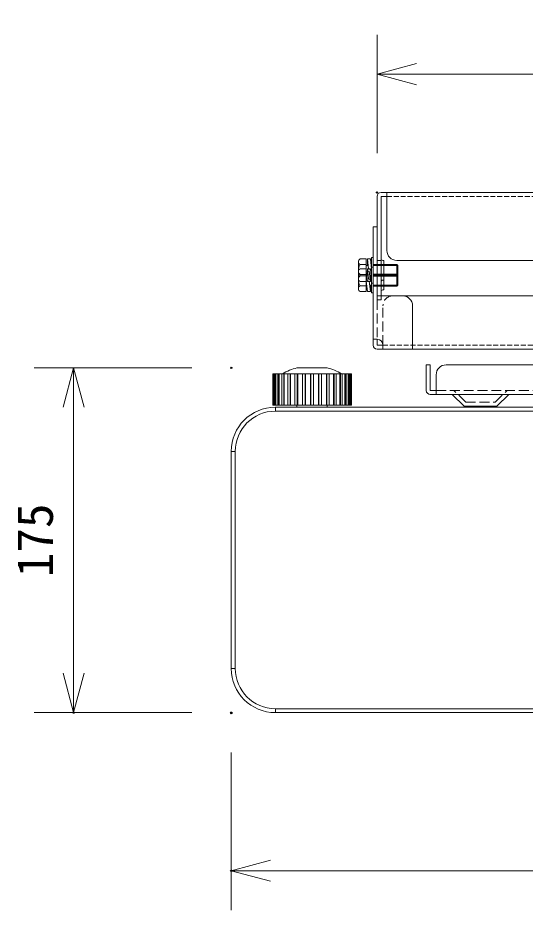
# Model space of a CAD drawing. Units: millimetres, scale not verified. Extents: x -63 to 62, y -57 to 57.
# Drawn here: x -61.12 to -35.38, y -4.92 to 40.37 of the extents above; entities that cross this region are included whole.
import ezdxf
from ezdxf.enums import TextEntityAlignment as Align

# ---------------------------------------------------------------- set-up
doc = ezdxf.new("R2010")
doc.units = ezdxf.units.MM
doc.header["$LTSCALE"] = 0.125
doc.header["$PDMODE"] = 32
doc.header["$PDSIZE"] = 0.0625
doc.linetypes.add('USER5', pattern=[2.5, 2, -0.5])
doc.linetypes.add('USER6', pattern=[5.6, 4, -1.6])
for name, color, linetype, lineweight in [('0-0_0', 7, 'Continuous', 18), ('0-4_GAIKEI', 7, 'Continuous', 18), ('0-5_SUNPO', 7, 'Continuous', 18), ('0-8_S1', 1, 'Continuous', 18)]:
    doc.layers.add(name, color=color, linetype=linetype, lineweight=lineweight)
doc.layers.add('0-1_DEFPOINTS', color=7, linetype='Continuous')
doc.styles.add('ＭＳ ゴシック', font='')
doc.styles.get('ＭＳ ゴシック').set_extended_font_data('MS Gothic')

# ---------------------------------------------------------------- blocks, each defined once
blk = doc.blocks.new('_OPEN30')
at = {"layer": '0-0_0'}
blk.add_line((0, 0), (-1, 0), dxfattribs=at)
blk.add_lwpolyline([(-1, 0.26795), (0, 0), (-1, -0.26795)], dxfattribs=at)
blk = doc.blocks.new('D10')
at = {"layer": '0-1_DEFPOINTS'}
for p in [(-12.7362, 37.6169), (-47.7362, 31.6169), (-12.7362, 31.6169)]:
    blk.add_point(p, dxfattribs=at)
at = {"layer": '0-5_SUNPO'}
for p, q in [((-47.7362, 33.6169), (-47.7362, 39.6169)), ((-12.7362, 33.6169), (-12.7362, 39.6169)), ((-45.7362, 37.6169), (-14.7362, 37.6169))]:
    blk.add_line(p, q, dxfattribs=at)
at = {"layer": '0-5_SUNPO', "xscale": 2, "yscale": 2, "rotation": 180}
blk.add_blockref('_OPEN30', (-47.7362, 37.6169), dxfattribs=at)
at = {"layer": '0-5_SUNPO', "xscale": 2, "yscale": 2}
blk.add_blockref('_OPEN30', (-12.7362, 37.6169), dxfattribs=at)
at = {"layer": '0-5_SUNPO', "style": 'ＭＳ ゴシック'}
blk.add_text('350', height=1.833, dxfattribs=at).set_placement((-32.1112, 38.1169), align=Align.BOTTOM_LEFT)
blk = doc.blocks.new('D9')
at = {"layer": '0-1_DEFPOINTS'}
for p in [(-55.1362, 5.193), (-5.3362, 5.193), (-55.1362, -2.807)]:
    blk.add_point(p, dxfattribs=at)
at = {"layer": '0-5_SUNPO'}
for p, q in [((-55.1362, 3.193), (-55.1362, -4.807)), ((-5.3362, 3.193), (-5.3362, -4.807)), ((-7.3362, -2.807), (-53.1362, -2.807))]:
    blk.add_line(p, q, dxfattribs=at)
at = {"layer": '0-5_SUNPO', "xscale": 2, "yscale": 2, "rotation": 180}
blk.add_blockref('_OPEN30', (-55.1362, -2.807), dxfattribs=at)
at = {"layer": '0-5_SUNPO', "xscale": 2, "yscale": 2}
blk.add_blockref('_OPEN30', (-5.3362, -2.807), dxfattribs=at)
at = {"layer": '0-5_SUNPO', "style": 'ＭＳ ゴシック'}
blk.add_text('498', height=1.833, dxfattribs=at).set_placement((-32.1112, -2.307), align=Align.BOTTOM_LEFT)
blk = doc.blocks.new('D8')
at = {"layer": '0-1_DEFPOINTS'}
for p in [(-55.1362, 22.7167), (-63.1362, 5.2167), (-55.1362, 5.2167)]:
    blk.add_point(p, dxfattribs=at)
at = {"layer": '0-5_SUNPO'}
for p, q in [((-57.1362, 22.7167), (-65.1362, 22.7167)), ((-63.1362, 20.7167), (-63.1362, 7.2167)), ((-57.1362, 5.2167), (-65.1362, 5.2167))]:
    blk.add_line(p, q, dxfattribs=at)
at = {"layer": '0-5_SUNPO', "xscale": 2, "yscale": 2}
for p, rotation in [((-63.1362, 22.7167), 90), ((-63.1362, 5.2167), 270)]:
    blk.add_blockref('_OPEN30', p, dxfattribs=dict(at, rotation=rotation))
at = {"layer": '0-5_SUNPO', "style": 'ＭＳ ゴシック'}
blk.add_text('175', height=1.833, rotation=90, dxfattribs=at).set_placement((-63.6362, 12.0917), align=Align.BOTTOM_LEFT)

msp = doc.modelspace()

# ---------------------------------------------------------------- linework, layer by layer
at = {"layer": '0-4_GAIKEI'}
for p, q in [((-48.1749, 22.3083), (-48.1895, 22.3083)), ((-48.1895, 20.7083), (-48.1895, 22.3083)), ((-48.1467, 22.3083), (-48.1749, 22.3083)), ((-48.1169, 22.3083), (-48.1467, 22.3083)), ((-48.0738, 22.3083), (-48.1169, 22.3083)), ((-48.0447, 22.3083), (-48.0738, 22.3083)), ((-47.9602, 22.3083), (-48.0447, 22.3083)), ((-47.8905, 22.3083), (-47.9602, 22.3083)), ((-47.8617, 22.3083), (-47.8905, 22.3083)), ((-47.7264, 22.3083), (-47.8617, 22.3083)), ((-47.6331, 22.3083), (-47.7264, 22.3083)), ((-47.6059, 22.3083), (-47.6331, 22.3083)), ((-47.4256, 22.3083), (-47.6059, 22.3083)), ((-47.4256, 22.3083), (-47.4256, 22.3083)), ((-47.3128, 22.3083), (-47.4256, 22.3083)), ((-47.2884, 22.3083), (-47.3128, 22.3083)), ((-47.071, 22.3083), (-47.2883, 22.3083)), ((-46.9436, 22.3083), (-47.071, 22.3083)), ((-46.9625, 22.6083), (-45.4262, 22.6083)), ((-46.923, 22.3083), (-46.9437, 22.3083)), ((-46.6827, 22.3083), (-46.923, 22.3083)), ((-46.6781, 22.3083), (-46.6827, 22.3083)), ((-46.5417, 22.3083), (-46.6781, 22.3083)), ((-46.5258, 22.3083), (-46.5417, 22.3083)), ((-46.2745, 22.3083), (-46.5258, 22.3083)), ((-46.2641, 22.3083), (-46.2745, 22.3083)), ((-46.1246, 22.3083), (-46.2641, 22.3083)), ((-46.1142, 22.3083), (-46.1246, 22.3083)), ((-45.8629, 22.3083), (-46.1142, 22.3083)), ((-45.847, 22.3083), (-45.8629, 22.3083)), ((-45.7106, 22.3083), (-45.847, 22.3083)), ((-45.706, 22.3083), (-45.7106, 22.3083)), ((-45.4657, 22.3083), (-45.706, 22.3083)), ((-45.4451, 22.3083), (-45.4657, 22.3083)), ((-45.3177, 22.3083), (-45.4451, 22.3083)), ((-45.1004, 22.3083), (-45.3177, 22.3083)), ((-45.0759, 22.3083), (-45.1004, 22.3083)), ((-44.9631, 22.3083), (-45.0759, 22.3083)), ((-44.9631, 22.3083), (-44.9631, 22.3083)), ((-44.7828, 22.3083), (-44.9631, 22.3083)), ((-44.7556, 22.3083), (-44.7828, 22.3083)), ((-44.6623, 22.3083), (-44.7556, 22.3083)), ((-44.6623, 22.3083), (-44.6623, 22.3083)), ((-44.527, 22.3083), (-44.6623, 22.3083)), ((-44.4982, 22.3083), (-44.527, 22.3083)), ((-44.4285, 22.3083), (-44.4982, 22.3083)), ((-44.4285, 22.3083), (-44.4285, 22.3083)), ((-44.3441, 22.3083), (-44.4285, 22.3083)), ((-44.315, 22.3083), (-44.3441, 22.3083)), ((-44.2719, 22.3083), (-44.3149, 22.3083)), ((-44.242, 22.3083), (-44.2719, 22.3083)), ((-44.2138, 22.3083), (-44.242, 22.3083)), ((-44.1992, 22.3083), (-44.2138, 22.3083)), ((-44.1992, 20.7083), (-44.1992, 22.3083)), ((-48.1895, 20.7083), (-48.1749, 20.7083)), ((-48.1749, 20.7083), (-48.1467, 20.7083)), ((-48.1467, 20.7083), (-48.1169, 20.7083)), ((-48.1169, 20.7083), (-48.0738, 20.7083)), ((-48.0738, 20.7083), (-48.0447, 20.7083)), ((-48.0544, 20.6083), (-2.7344, 20.6083)), ((-48.0447, 20.7083), (-47.9602, 20.7083)), ((-47.9602, 20.7083), (-47.8905, 20.7083)), ((-47.8905, 20.7083), (-47.8617, 20.7083)), ((-47.8617, 20.7083), (-47.7264, 20.7083)), ((-47.7264, 20.7083), (-47.6331, 20.7083)), ((-47.6331, 20.7083), (-47.6059, 20.7083)), ((-47.6059, 20.7083), (-47.4256, 20.7083)), ((-47.4256, 20.7083), (-47.3128, 20.7083)), ((-47.3128, 20.7083), (-47.2884, 20.7083)), ((-47.2883, 20.7083), (-47.071, 20.7083)), ((-47.071, 20.7083), (-46.9436, 20.7083)), ((-46.9625, 20.7083), (-46.9625, 20.6083)), ((-46.9437, 20.7083), (-46.923, 20.7083)), ((-46.923, 20.7083), (-46.6827, 20.7083)), ((-46.6827, 20.7083), (-46.6781, 20.7083)), ((-46.6781, 20.7083), (-46.5417, 20.7083)), ((-46.5417, 20.7083), (-46.5258, 20.7083)), ((-46.5258, 20.7083), (-46.2745, 20.7083)), ((-46.2745, 20.7083), (-46.2641, 20.7083)), ((-46.2641, 20.7083), (-46.1246, 20.7083)), ((-46.1246, 20.7083), (-46.1142, 20.7083)), ((-46.1142, 20.7083), (-45.8629, 20.7083)), ((-45.8629, 20.7083), (-45.847, 20.7083)), ((-45.847, 20.7083), (-45.7106, 20.7083)), ((-45.7106, 20.7083), (-45.706, 20.7083)), ((-45.706, 20.7083), (-45.4657, 20.7083)), ((-45.4657, 20.7083), (-45.4451, 20.7083)), ((-45.4451, 20.7083), (-45.3177, 20.7083)), ((-45.4262, 20.6083), (-45.4262, 20.7083)), ((-45.3177, 20.7083), (-45.1004, 20.7083)), ((-45.1004, 20.7083), (-45.0759, 20.7083)), ((-45.0759, 20.7083), (-44.9631, 20.7083)), ((-44.9631, 20.7083), (-44.7828, 20.7083)), ((-44.7828, 20.7083), (-44.7556, 20.7083)), ((-44.7556, 20.7083), (-44.6623, 20.7083)), ((-44.6623, 20.7083), (-44.527, 20.7083)), ((-44.527, 20.7083), (-44.4982, 20.7083)), ((-44.4982, 20.7083), (-44.4285, 20.7083)), ((-44.4285, 20.7083), (-44.3441, 20.7083)), ((-44.3441, 20.7083), (-44.315, 20.7083)), ((-44.3149, 20.7083), (-44.2719, 20.7083)), ((-44.2719, 20.7083), (-44.242, 20.7083)), ((-44.242, 20.7083), (-44.2138, 20.7083)), ((-44.2138, 20.7083), (-44.1992, 20.7083)), ((-50.2476, 18.8083), (-50.2507, 18.8083)), ((-50.2943, 7.3483), (-50.2943, 18.3683))]:
    msp.add_line(p, q, dxfattribs=at)
at = {"layer": '0-4_GAIKEI', "color": 1}
for p, q in [((-48.1749, 20.7083), (-48.1749, 22.3083)), ((-48.1467, 20.7083), (-48.1467, 22.3083)), ((-48.1169, 20.7083), (-48.1169, 22.3083)), ((-48.0738, 20.7083), (-48.0738, 22.3083)), ((-48.0447, 20.7083), (-48.0447, 22.3083)), ((-47.9602, 20.7083), (-47.9602, 22.3083)), ((-47.8905, 20.7083), (-47.8905, 22.3083)), ((-47.8617, 20.7083), (-47.8617, 22.3083)), ((-47.7264, 20.7083), (-47.7264, 22.3083)), ((-47.6331, 20.7083), (-47.6331, 22.3083)), ((-47.6059, 20.7083), (-47.6059, 22.3083)), ((-47.4256, 20.7083), (-47.4256, 22.3083)), ((-47.3128, 20.7083), (-47.3128, 22.3083)), ((-47.2884, 20.7083), (-47.2884, 22.3083)), ((-47.071, 20.7083), (-47.071, 22.3083)), ((-46.9436, 20.7083), (-46.9436, 22.3083)), ((-46.923, 20.7083), (-46.923, 22.3083)), ((-46.6827, 20.7083), (-46.6827, 22.3083)), ((-46.6781, 20.7083), (-46.6781, 22.3083)), ((-46.5417, 20.7083), (-46.5417, 22.3083)), ((-46.5258, 20.7083), (-46.5258, 22.3083)), ((-46.2745, 20.7083), (-46.2745, 22.3083)), ((-46.2641, 20.7083), (-46.2641, 22.3083)), ((-46.1246, 20.7083), (-46.1246, 22.3083)), ((-46.1142, 20.7083), (-46.1142, 22.3083)), ((-45.8629, 20.7083), (-45.8629, 22.3083)), ((-45.847, 20.7083), (-45.847, 22.3083)), ((-45.7106, 20.7083), (-45.7106, 22.3083)), ((-45.706, 20.7083), (-45.706, 22.3083)), ((-45.4657, 20.7083), (-45.4657, 22.3083)), ((-45.4451, 20.7083), (-45.4451, 22.3083)), ((-45.3177, 20.7083), (-45.3177, 22.3083)), ((-45.1004, 20.7083), (-45.1004, 22.3083)), ((-45.0759, 20.7083), (-45.0759, 22.3083)), ((-44.9631, 20.7083), (-44.9631, 22.3083)), ((-44.7828, 20.7083), (-44.7828, 22.3083)), ((-44.7556, 20.7083), (-44.7556, 22.3083)), ((-44.6623, 20.7083), (-44.6623, 22.3083)), ((-44.527, 20.7083), (-44.527, 22.3083)), ((-44.4982, 20.7083), (-44.4982, 22.3083)), ((-44.4285, 20.7083), (-44.4285, 22.3083)), ((-44.3441, 20.7083), (-44.3441, 22.3083)), ((-44.315, 20.7083), (-44.315, 22.3083)), ((-44.2719, 20.7083), (-44.2719, 22.3083)), ((-44.242, 20.7083), (-44.242, 22.3083)), ((-44.2138, 20.7083), (-44.2138, 22.3083)), ((-48.0544, 20.4083), (-48.0544, 20.6083)), ((-2.7344, 20.4083), (-48.0544, 20.4083)), ((-50.0943, 18.3683), (-50.2943, 18.3683)), ((-50.0943, 18.3683), (-50.0943, 7.3483)), ((-50.0943, 7.3483), (-50.2943, 7.3483)), ((-48.0544, 5.3083), (-48.0544, 5.1083)), ((-48.0544, 5.3083), (-14.6437, 5.3083))]:
    msp.add_line(p, q, dxfattribs=at)
at = {"layer": '0-4_GAIKEI'}
msp.add_lwpolyline([(-14.6333, 5.1083), (-14.6541, 5.1083), (-48.0544, 5.1083)], dxfattribs=at)
for centre, radius, start, end in [((-46.1943, 19.7083), 3, 104.83512, 119.92645), ((-46.1943, 19.7083), 3, 60.0735, 75.16483), ((-48.0544, 18.3683), 2.24, 90, 179.99998), ((-48.0544, 7.3483), 2.24, 180, 269.99998)]:
    msp.add_arc(centre, radius, start, end, dxfattribs=at)
at = {"layer": '0-4_GAIKEI', "color": 1}
for centre, start, end in [((-48.0544, 18.3683), 90, 179.99998), ((-48.0544, 7.3483), 180, 269.99998)]:
    msp.add_arc(centre, 2.04, start, end, dxfattribs=at)
at = {"layer": '0-8_S1'}
for p, q in [((-42.8943, 26.0585), (-42.8943, 31.3085)), ((-42.6943, 31.5085), (-8.0943, 31.5085)), ((-42.6943, 31.3085), (-42.3943, 31.3085)), ((-42.6943, 26.0585), (-42.6943, 31.3085)), ((-42.3943, 28.5585), (-42.3943, 31.5085)), ((-43.0943, 29.7585), (-42.8943, 29.7585)), ((-43.0943, 23.7585), (-43.0943, 29.7585)), ((-43.7443, 28.1359), (-43.4443, 28.1359)), ((-43.4443, 26.4812), (-43.4443, 28.1359)), ((-43.3843, 28.1335), (-43.2343, 28.1335)), ((-43.3243, 27.6085), (-43.3843, 28.1335)), ((-43.3843, 28.1335), (-43.3843, 27.8085)), ((-43.2343, 28.1335), (-43.1743, 27.6085)), ((-43.1743, 28.2085), (-43.1743, 26.4085)), ((-43.0943, 28.2085), (-43.1743, 28.2085)), ((-43.8443, 27.9924), (-43.8443, 26.6255)), ((-43.7443, 27.8472), (-43.4443, 27.8472)), ((-43.7443, 27.6359), (-43.4443, 27.6359)), ((-43.4443, 27.8085), (-43.3472, 27.8085)), ((-43.3843, 27.6335), (-43.2343, 27.6335)), ((-43.3243, 27.1085), (-43.3843, 27.6335)), ((-43.3843, 27.6335), (-43.3843, 27.3085)), ((-43.2343, 27.6335), (-43.1743, 27.1085)), ((-43.0943, 27.7085), (-43.1743, 27.7085)), ((-43.0943, 27.8585), (-41.8943, 27.8585)), ((-43.0943, 27.8085), (-41.8443, 27.8085)), ((-42.8943, 28.0585), (-42.6943, 28.0585)), ((-42.5443, 28.0585), (-42.5943, 28.0585)), ((-42.5443, 27.0585), (-42.5443, 28.0585)), ((-41.8943, 28.0585), (-8.8943, 28.0585)), ((-41.8943, 26.7585), (-41.8943, 27.8585)), ((-41.8443, 27.8085), (-41.8943, 27.8585)), ((-41.8443, 26.8085), (-41.8443, 27.8085)), ((-43.7443, 27.3472), (-43.4443, 27.3472)), ((-43.7443, 27.2698), (-43.4443, 27.2698)), ((-43.4443, 27.5085), (-43.2943, 27.5085)), ((-43.4443, 27.5085), (-43.3843, 26.9835)), ((-43.4443, 27.3085), (-43.3472, 27.3085)), ((-43.3243, 27.6085), (-43.1743, 27.6085)), ((-43.2943, 27.5085), (-43.2343, 26.9835)), ((-43.2715, 27.3085), (-43.1743, 27.3085)), ((-43.2343, 27.3085), (-43.2343, 26.9835)), ((-43.0943, 27.3585), (-41.8943, 27.3585)), ((-43.0943, 27.3085), (-41.8443, 27.3085)), ((-43.0943, 27.2585), (-41.8943, 27.2585)), ((-41.8443, 27.3085), (-41.8943, 27.3585)), ((-41.8943, 27.2585), (-41.8443, 27.3085)), ((-43.7443, 26.9812), (-43.4443, 26.9812)), ((-43.7443, 26.7698), (-43.4443, 26.7698)), ((-43.4443, 27.0085), (-43.2943, 27.0085)), ((-43.4443, 27.0085), (-43.3843, 26.4835)), ((-43.3843, 26.9835), (-43.2343, 26.9835)), ((-43.3243, 27.1085), (-43.1743, 27.1085)), ((-43.2943, 27.0085), (-43.2343, 26.4835)), ((-43.2715, 26.8085), (-43.1743, 26.8085)), ((-43.2343, 26.8085), (-43.2343, 26.4835)), ((-43.0943, 26.9085), (-43.1743, 26.9085)), ((-43.0943, 26.8085), (-41.8443, 26.8085)), ((-43.0943, 26.7585), (-41.8943, 26.7585)), ((-42.5443, 27.0585), (-42.5943, 27.0585)), ((-42.5443, 26.5585), (-42.5443, 27.0585)), ((-41.8943, 26.7585), (-41.8443, 26.8085)), ((-43.7443, 26.4812), (-43.4443, 26.4812)), ((-43.3843, 26.4835), (-43.2343, 26.4835)), ((-43.0943, 26.4085), (-43.1743, 26.4085)), ((-42.5443, 26.5585), (-42.5943, 26.5585)), ((-42.8943, 26.2585), (-7.8943, 26.2585)), ((-42.8943, 26.0585), (-42.6943, 26.0585)), ((-41.0943, 23.5585), (-41.0943, 25.7585)), ((-42.8943, 24.0585), (-43.0943, 24.0585)), ((-42.8943, 23.7585), (-42.8943, 24.0585)), ((-42.5943, 23.7585), (-42.8943, 23.7585)), ((-42.8943, 23.5585), (-7.8943, 23.5585)), ((-42.5943, 23.7585), (-42.5943, 23.5585)), ((-40.3943, 22.7585), (-40.1943, 22.7585)), ((-40.3943, 21.4585), (-40.3943, 22.7585)), ((-40.1943, 21.4585), (-40.1943, 22.7585)), ((-39.3943, 22.7585), (-33.8943, 22.7585)), ((-39.8943, 21.2585), (-39.8943, 22.2585)), ((-40.1943, 21.4585), (-39.8943, 21.4585)), ((-40.1943, 21.2585), (-10.5943, 21.2585)), ((-38.4772, 20.6585), (-39.0772, 21.2585)), ((-36.8115, 20.6585), (-36.2115, 21.2585)), ((-38.4772, 20.6585), (-36.8115, 20.6585))]:
    msp.add_line(p, q, dxfattribs=at)
at = {"layer": '0-8_S1', "linetype": 'USER5'}
for p, q in [((-42.3943, 31.3085), (-8.3943, 31.3085)), ((-42.5943, 23.7585), (-8.1943, 23.7585))]:
    msp.add_line(p, q, dxfattribs=at)
at = {"layer": '0-8_S1', "linetype": 'USER6'}
for p, q in [((-42.8943, 26.0585), (-42.8943, 24.0585)), ((-42.5943, 23.7585), (-42.5943, 25.7585)), ((-39.8943, 21.4585), (-10.8943, 21.4585)), ((-38.3943, 20.8585), (-38.9943, 21.4585)), ((-36.8943, 20.8585), (-36.2943, 21.4585)), ((-38.3943, 20.8585), (-36.8943, 20.8585))]:
    msp.add_line(p, q, dxfattribs=at)
at = {"layer": '0-8_S1'}
for centre, radius, start, end in [((-42.6943, 31.3085), 0.2, 90, 180), ((-41.8943, 28.5585), 0.5, 180, 270), ((-43.6902, 27.9915), 0.1542, 110.57011, 249.43002), ((-42.5943, 28.1585), 0.1, 180, 270), ((-43.3777, 27.5585), 0.4667, 141.78686, 218.2132), ((-43.6902, 27.4915), 0.1542, 110.57011, 249.43002), ((-43.3777, 27.0585), 0.4667, 141.78686, 218.2132), ((-43.6902, 27.1255), 0.1542, 110.57011, 249.43002), ((-43.6902, 26.6255), 0.1542, 110.57011, 249.43002), ((-42.5943, 26.9585), 0.1, 90, 180), ((-42.5943, 26.4585), 0.1, 90, 180), ((-41.5943, 25.7585), 0.5, 0, 90), ((-42.8943, 23.7585), 0.3, 0, 90), ((-42.8943, 23.7585), 0.2, 180, 270), ((-39.3943, 22.2585), 0.5, 90, 180), ((-40.1943, 21.4585), 0.2, 180, 270)]:
    msp.add_arc(centre, radius, start, end, dxfattribs=at)
at = {"layer": '0-8_S1', "linetype": 'USER6'}
msp.add_arc((-42.0943, 25.7585), 0.5, 90, 180, dxfattribs=at)

# ---------------------------------------------------------------- block references
at = {"layer": '0-5_SUNPO'}
for name in ['D10', 'D8', 'D9']:
    msp.add_blockref(name, (4.8418, -0.1084), dxfattribs=at)

doc.saveas('drawing.dxf')
